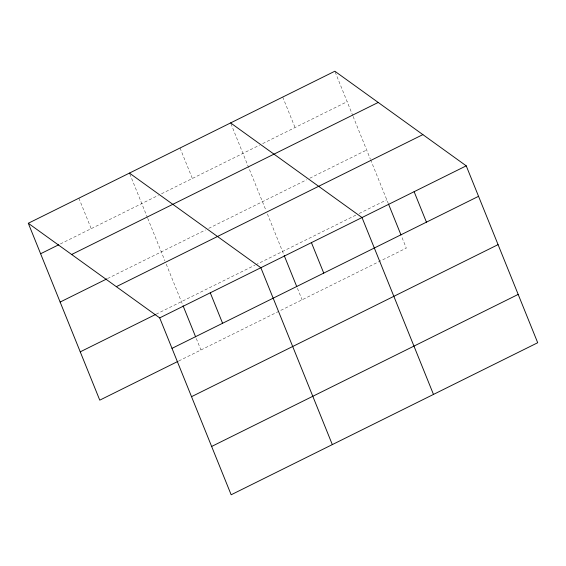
<?xml version="1.0" encoding="UTF-8"?>
<svg xmlns="http://www.w3.org/2000/svg" width="566" height="566" viewBox="0 0 566 566"><rect width="100%" height="100%" fill="white"/><g stroke="black" fill="none" stroke-linecap="round" stroke-linejoin="round"><path stroke-width="0.42" stroke-dasharray="2.83 2.12" d="M60.371 243.946L158.367 195.341M161.529 193.77L259.511 145.172M262.666 143.601L347.149 101.696M107.554 278.543L205.55 229.938M208.705 228.367L306.666 179.776M309.821 178.212L366.669 150.011M156.117 314.208L254.898 265.206M255.69 264.817L355.993 215.066M359.148 213.502L386.783 199.791M178.792 360.959L406.303 248.106L401.669 236.645M335.164 72.023L352.774 115.62M353.106 116.44L370.298 158.989M370.631 159.803L388.106 203.067M282.724 97.069L295.042 127.548M230.942 123.721L266.077 210.686M267.393 213.948L283.884 254.764M297.447 288.342L302.081 299.803M180.038 148.009L192.348 178.481M129.784 173.896L147.393 217.493M147.726 218.313L164.918 260.862M166.234 264.131L182.726 304.94M196.289 338.518L200.923 349.979M78.879 198.185L91.19 228.657"/><path stroke-width="0.85" d="M28.3 223.273L334.839 71.224L466.235 165.845L537.7 342.727L231.161 494.776L159.697 317.894L28.3 223.273L99.765 400.155L178.007 361.349M40.611 253.752L58.786 244.731M71.663 254.495L378.201 102.446M60.13 302.06L106.762 278.932M116.334 286.665L422.873 134.616M80.245 351.84L155.325 314.604M159.697 317.894L466.235 165.845M172.007 348.366L478.546 196.317M191.527 396.681L498.066 244.632M211.642 446.461L518.18 294.412M230.617 122.921L362.014 217.542L433.478 394.424M129.458 173.097L260.855 267.718L332.32 444.6M414.121 191.69L426.439 222.169M388.439 203.887L401.011 235.003M311.434 242.63L323.745 273.102M284.217 255.584L296.789 286.7M210.276 292.806L222.587 323.278M183.059 305.76L195.631 336.876"/></g></svg>
